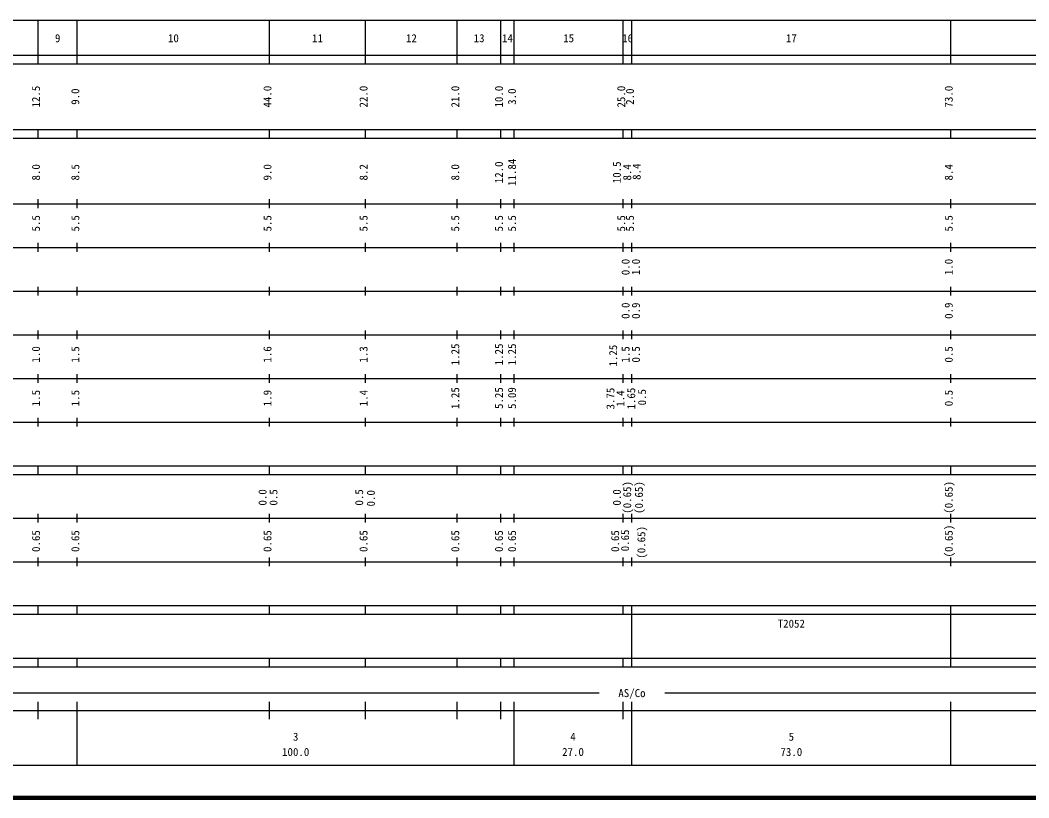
# Model space of a CAD drawing. Units: millimetres on the paper, enlarged 1000 times. Extents: x 40000 to 680000, y 20000 to 380000.
# Drawn here: x 254914 to 485878, y 20000 to 198000 of the extents above; entities that cross this region are included whole.
import ezdxf
from ezdxf.enums import TextEntityAlignment as Align

# ---------------------------------------------------------------- set-up
doc = ezdxf.new("R2010")
doc.units = ezdxf.units.MM
doc.header["$LTSCALE"] = 1000
doc.layers.add('M-TTL', color=2, linetype='Continuous', lineweight=140)
doc.layers.add('M-TTL-BAND', color=7, linetype='Continuous', lineweight=25)
doc.styles.add('ＭＳ ゴシック', font='')
doc.styles.get('ＭＳ ゴシック').set_extended_font_data('MS Gothic')

msp = doc.modelspace()

# ---------------------------------------------------------------- linework, layer by layer
at = {"layer": 'M-TTL'}
msp.add_line((40000, 20000), (680000, 20000), dxfattribs=at)
at = {"layer": 'M-TTL-BAND'}
for p, q in [((68000, 198000), (579000, 198000)), ((259000, 188000), (259000, 198000)), ((268000, 188000), (268000, 198000)), ((312000, 188000), (312000, 198000)), ((334000, 188000), (334000, 198000)), ((355000, 188000), (355000, 198000)), ((365000, 188000), (365000, 198000)), ((368000, 188000), (368000, 198000)), ((393000, 188000), (393000, 198000)), ((395000, 188000), (395000, 198000)), ((468000, 188000), (468000, 198000)), ((40000, 190000), (579000, 190000)), ((40000, 188000), (579000, 188000)), ((40000, 173000), (579000, 173000)), ((40000, 171000), (579000, 171000)), ((259000, 171000), (259000, 173000)), ((268000, 171000), (268000, 173000)), ((312000, 171000), (312000, 173000)), ((334000, 171000), (334000, 173000)), ((355000, 171000), (355000, 173000)), ((365000, 171000), (365000, 173000)), ((368000, 171000), (368000, 173000)), ((393000, 171000), (393000, 173000)), ((395000, 171000), (395000, 173000)), ((468000, 171000), (468000, 173000)), ((40000, 156000), (579000, 156000)), ((259000, 155000), (259000, 157000)), ((268000, 155000), (268000, 157000)), ((312000, 155000), (312000, 157000)), ((334000, 155000), (334000, 157000)), ((355000, 155000), (355000, 157000)), ((365000, 155000), (365000, 157000)), ((368000, 155000), (368000, 157000)), ((393000, 155000), (393000, 157000)), ((395000, 155000), (395000, 157000)), ((468000, 155000), (468000, 157000)), ((46000, 146000), (579000, 146000)), ((259000, 145000), (259000, 147000)), ((268000, 145000), (268000, 147000)), ((312000, 145000), (312000, 147000)), ((334000, 145000), (334000, 147000)), ((355000, 145000), (355000, 147000)), ((365000, 145000), (365000, 147000)), ((368000, 145000), (368000, 147000)), ((393000, 145000), (393000, 147000)), ((395000, 145000), (395000, 147000)), ((468000, 145000), (468000, 147000)), ((259000, 135000), (259000, 137000)), ((268000, 135000), (268000, 137000)), ((312000, 135000), (312000, 137000)), ((334000, 135000), (334000, 137000)), ((355000, 135000), (355000, 137000)), ((365000, 135000), (365000, 137000)), ((368000, 135000), (368000, 137000)), ((393000, 135000), (393000, 137000)), ((395000, 135000), (395000, 137000)), ((468000, 135000), (468000, 137000)), ((52000, 136000), (579000, 136000)), ((46000, 126000), (579000, 126000)), ((259000, 125000), (259000, 127000)), ((268000, 125000), (268000, 127000)), ((312000, 125000), (312000, 127000)), ((334000, 125000), (334000, 127000)), ((355000, 125000), (355000, 127000)), ((365000, 125000), (365000, 127000)), ((368000, 125000), (368000, 127000)), ((393000, 125000), (393000, 127000)), ((395000, 125000), (395000, 127000)), ((468000, 125000), (468000, 127000)), ((52000, 116000), (579000, 116000)), ((259000, 115000), (259000, 117000)), ((268000, 115000), (268000, 117000)), ((312000, 115000), (312000, 117000)), ((334000, 115000), (334000, 117000)), ((355000, 115000), (355000, 117000)), ((365000, 115000), (365000, 117000)), ((368000, 115000), (368000, 117000)), ((393000, 115000), (393000, 117000)), ((395000, 115000), (395000, 117000)), ((468000, 115000), (468000, 117000)), ((259000, 105000), (259000, 107000)), ((268000, 105000), (268000, 107000)), ((312000, 105000), (312000, 107000)), ((334000, 105000), (334000, 107000)), ((355000, 105000), (355000, 107000)), ((365000, 105000), (365000, 107000)), ((368000, 105000), (368000, 107000)), ((393000, 105000), (393000, 107000)), ((395000, 105000), (395000, 107000)), ((468000, 105000), (468000, 107000)), ((46000, 106000), (579000, 106000)), ((40000, 96000), (579000, 96000)), ((259000, 94000), (259000, 96000)), ((268000, 94000), (268000, 96000)), ((312000, 94000), (312000, 96000)), ((334000, 94000), (334000, 96000)), ((355000, 94000), (355000, 96000)), ((365000, 94000), (365000, 96000)), ((368000, 94000), (368000, 96000)), ((393000, 94000), (393000, 96000)), ((395000, 94000), (395000, 96000)), ((468000, 94000), (468000, 96000)), ((40000, 94000), (579000, 94000)), ((49000, 84000), (579000, 84000)), ((259000, 83000), (259000, 85000)), ((268000, 83000), (268000, 85000)), ((312000, 83000), (312000, 85000)), ((334000, 83000), (334000, 85000)), ((355000, 83000), (355000, 85000)), ((365000, 83000), (365000, 85000)), ((368000, 83000), (368000, 85000)), ((393000, 83000), (393000, 85000)), ((395000, 83000), (395000, 85000)), ((468000, 83000), (468000, 85000)), ((40000, 74000), (579000, 74000)), ((259000, 73000), (259000, 75000)), ((268000, 73000), (268000, 75000)), ((312000, 73000), (312000, 75000)), ((334000, 73000), (334000, 75000)), ((355000, 73000), (355000, 75000)), ((365000, 73000), (365000, 75000)), ((368000, 73000), (368000, 75000)), ((393000, 73000), (393000, 75000)), ((395000, 73000), (395000, 75000)), ((468000, 73000), (468000, 75000)), ((40000, 64000), (579000, 64000)), ((259000, 62000), (259000, 64000)), ((268000, 62000), (268000, 64000)), ((312000, 62000), (312000, 64000)), ((334000, 62000), (334000, 64000)), ((355000, 62000), (355000, 64000)), ((365000, 62000), (365000, 64000)), ((368000, 62000), (368000, 64000)), ((393000, 62000), (393000, 64000)), ((395000, 62000), (395000, 64000)), ((468000, 62000), (468000, 64000)), ((40000, 62000), (579000, 62000)), ((395000, 52000), (395000, 62000)), ((468000, 52000), (468000, 62000)), ((468000, 52000), (468000, 62000)), ((40000, 52000), (579000, 52000)), ((259000, 50000), (259000, 52000)), ((268000, 50000), (268000, 52000)), ((312000, 50000), (312000, 52000)), ((334000, 50000), (334000, 52000)), ((355000, 50000), (355000, 52000)), ((365000, 50000), (365000, 52000)), ((368000, 50000), (368000, 52000)), ((393000, 50000), (393000, 52000)), ((395000, 50000), (395000, 52000)), ((468000, 50000), (468000, 52000)), ((40000, 50000), (579000, 50000)), ((71000, 44000), (387500, 44000)), ((402500, 44000), (549500, 44000)), ((259000, 38000), (259000, 42000)), ((268000, 27500), (268000, 42000)), ((312000, 38000), (312000, 42000)), ((334000, 38000), (334000, 42000)), ((355000, 38000), (355000, 42000)), ((365000, 38000), (365000, 42000)), ((368000, 27500), (368000, 42000)), ((393000, 38000), (393000, 42000)), ((395000, 27500), (395000, 42000)), ((468000, 27500), (468000, 42000)), ((40000, 40000), (579000, 40000)), ((68000, 27500), (579000, 27500))]:
    msp.add_line(p, q, dxfattribs=at)

# ---------------------------------------------------------------- texts
at = {"layer": 'M-TTL-BAND', "style": 'ＭＳ ゴシック'}
for s, p in [('9', (263500, 192405)), ('10', (290000, 192405)), ('11', (323000, 192405)), ('12', (344500, 192405)), ('13', (360000, 192405)), ('14', (366500, 192405)), ('15', (380500, 192405)), ('16', (394000, 192405)), ('17', (431500, 192405)), ('AS/Co', (395000, 42500)), ('3', (318000, 32523)), ('4', (381500, 32523)), ('5', (431500, 32523)), ('100.0', (318000, 29033)), ('27.0', (381500, 29033)), ('73.0', (431500, 29033))]:
    msp.add_text(s, height=1833, dxfattribs=at).set_placement(p, align=Align.BOTTOM_CENTER)
for s, p in [('12.5', (260000, 180500)), ('44.0', (313000, 180500)), ('22.0', (335000, 180500)), ('21.0', (356000, 180500)), ('10.0', (366000, 180500)), ('25.0', (394000, 180500)), ('73.0', (469000, 180500)), ('9.0', (269000, 180500)), ('3.0', (369000, 180500)), ('2.0', (396000, 180500)), ('8.0', (260000, 163174)), ('8.5', (269000, 163174)), ('9.0', (313000, 163174)), ('8.2', (335000, 163174)), ('8.0', (356000, 163174)), ('12.0', (366000, 163174)), ('11.84', (369000, 163174)), ('10.5', (393000, 163174)), ('8.4', (395370, 163174)), ('8.4', (397537, 163315)), ('8.4', (469000, 163174)), ('5.5', (260000, 151500)), ('5.5', (269000, 151500)), ('5.5', (313000, 151500)), ('5.5', (335000, 151500)), ('5.5', (356000, 151500)), ('5.5', (366000, 151500)), ('5.5', (369000, 151500)), ('5.5', (394000, 151500)), ('5.5', (396000, 151500)), ('5.5', (469000, 151500)), ('0.0', (395000, 141500)), ('1.0', (397370, 141500)), ('1.0', (469000, 141500)), ('0.0', (395000, 131500)), ('0.9', (397370, 131500)), ('0.9', (469000, 131500)), ('1.0', (260000, 121500)), ('1.5', (269000, 121500)), ('1.6', (313000, 121500)), ('1.3', (335000, 121500)), ('1.25', (356000, 121500)), ('1.25', (366000, 121500)), ('1.25', (369000, 121500)), ('1.25', (392157, 121212)), ('1.5', (395000, 121500)), ('0.5', (397370, 121500)), ('0.5', (469000, 121500)), ('1.5', (260000, 111500)), ('1.5', (269000, 111500)), ('1.9', (313000, 111500)), ('1.4', (335000, 111500)), ('1.25', (356000, 111500)), ('5.25', (366000, 111500)), ('5.09', (369000, 111500)), ('3.75', (391537, 111384)), ('1.65', (396295, 111384)), ('0.5', (398778, 111695)), ('0.5', (469000, 111500)), ('1.4', (393813, 111384)), ('0.0', (311870, 88764)), ('0.5', (314370, 88764)), ('0.5', (334000, 88764)), ('0.0', (336679, 88568)), ('0.0', (393000, 88764)), ('(0.65)', (395370, 88764)), ('(0.65)', (398054, 88730)), ('(0.65)', (469000, 88764)), ('0.65', (260000, 78764)), ('0.65', (269000, 78764)), ('0.65', (313000, 78764)), ('0.65', (335000, 78764)), ('0.65', (356000, 78764)), ('0.65', (366000, 78764)), ('0.65', (369000, 78764)), ('0.65', (392610, 78769)), ('0.65', (394880, 78916)), ('(0.65)', (398614, 78476)), ('(0.65)', (469000, 78764))]:
    msp.add_text(s, height=1833, rotation=90, dxfattribs=at).set_placement(p, align=Align.BOTTOM_CENTER)
msp.add_text('T2052', height=1833, dxfattribs=at).set_placement((428375, 58405), align=Align.BOTTOM_LEFT)

doc.saveas('drawing.dxf')
